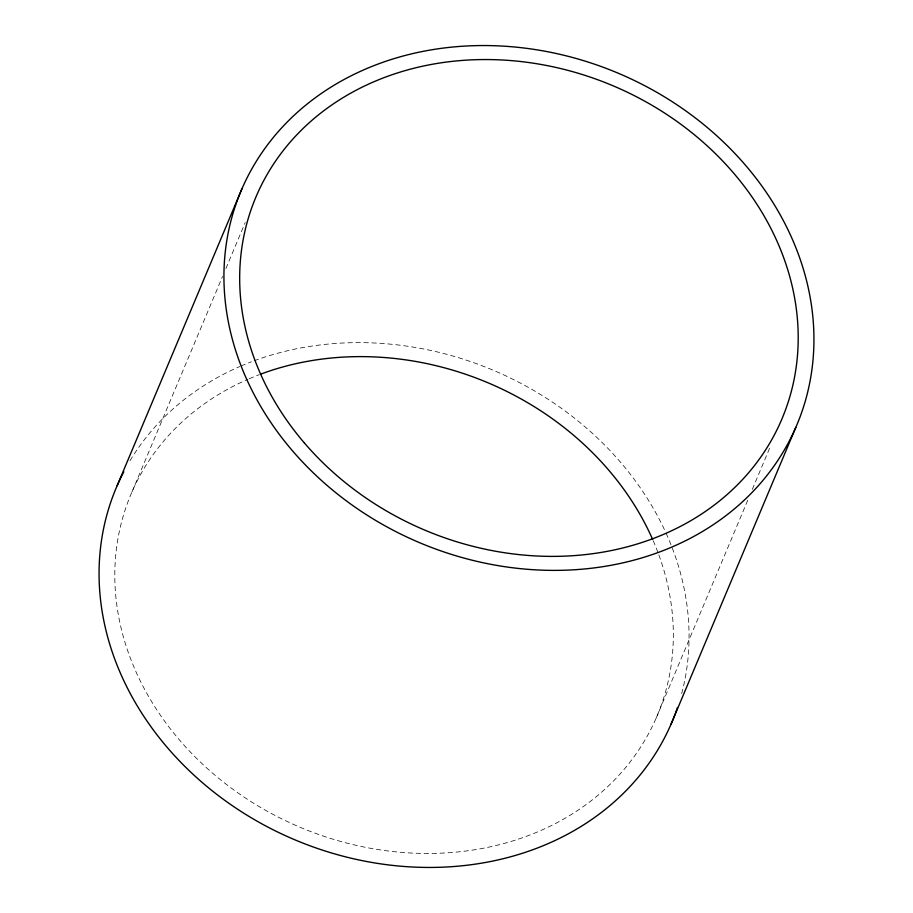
<?xml version="1.0" encoding="UTF-8"?>
<svg xmlns="http://www.w3.org/2000/svg" width="913" height="913" viewBox="0 0 913 913"><rect width="100%" height="100%" fill="white"/><g stroke="black" fill="none" stroke-linecap="round" stroke-linejoin="round"><path stroke-width="0.68" stroke-dasharray="4.57 3.42" d="M131.951 491.993L222.567 276.411M225.888 268.525L245.22 222.521M656.173 718.086L748.443 498.566M752.312 489.368L770.001 447.302M130.011 460.723A301.53 254.875 22.8 0 1 239.777 366.535M241.066 365.987A301.53 254.875 22.8 0 1 251.486 361.765M254.122 360.783A301.53 254.875 22.8 0 1 665.486 531.925M666.079 533.215A301.53 254.875 22.8 0 1 680.813 696.767M658.866 554.921A285.449 241.283 22.8 0 1 502.538 843.863A285.449 241.283 22.8 0 1 145.669 691.278A285.449 241.283 22.8 0 1 248.005 379.26M249.226 378.735A285.449 241.283 22.8 0 1 259.087 374.741M653.194 540.701A285.449 241.283 22.8 0 1 658.376 553.586"/><path stroke-width="1.37" d="M117.184 485.625L242.059 188.546M670.941 724.454L795.816 427.375A301.53 254.875 22.8 0 0 468.666 45.89A301.53 254.875 22.8 0 0 292.331 450.623A301.53 254.875 22.8 0 0 795.816 427.375M677.492 707.472A301.53 254.875 22.8 0 1 293.781 839.355A301.53 254.875 22.8 0 1 123.837 471.724M260.331 374.273A285.449 241.283 22.8 0 1 652.658 539.48M304.417 443.01A285.449 241.283 22.8 0 0 781.049 421.007A285.449 241.283 22.8 0 0 471.348 59.87A285.449 241.283 22.8 0 0 304.417 443.01"/></g></svg>
